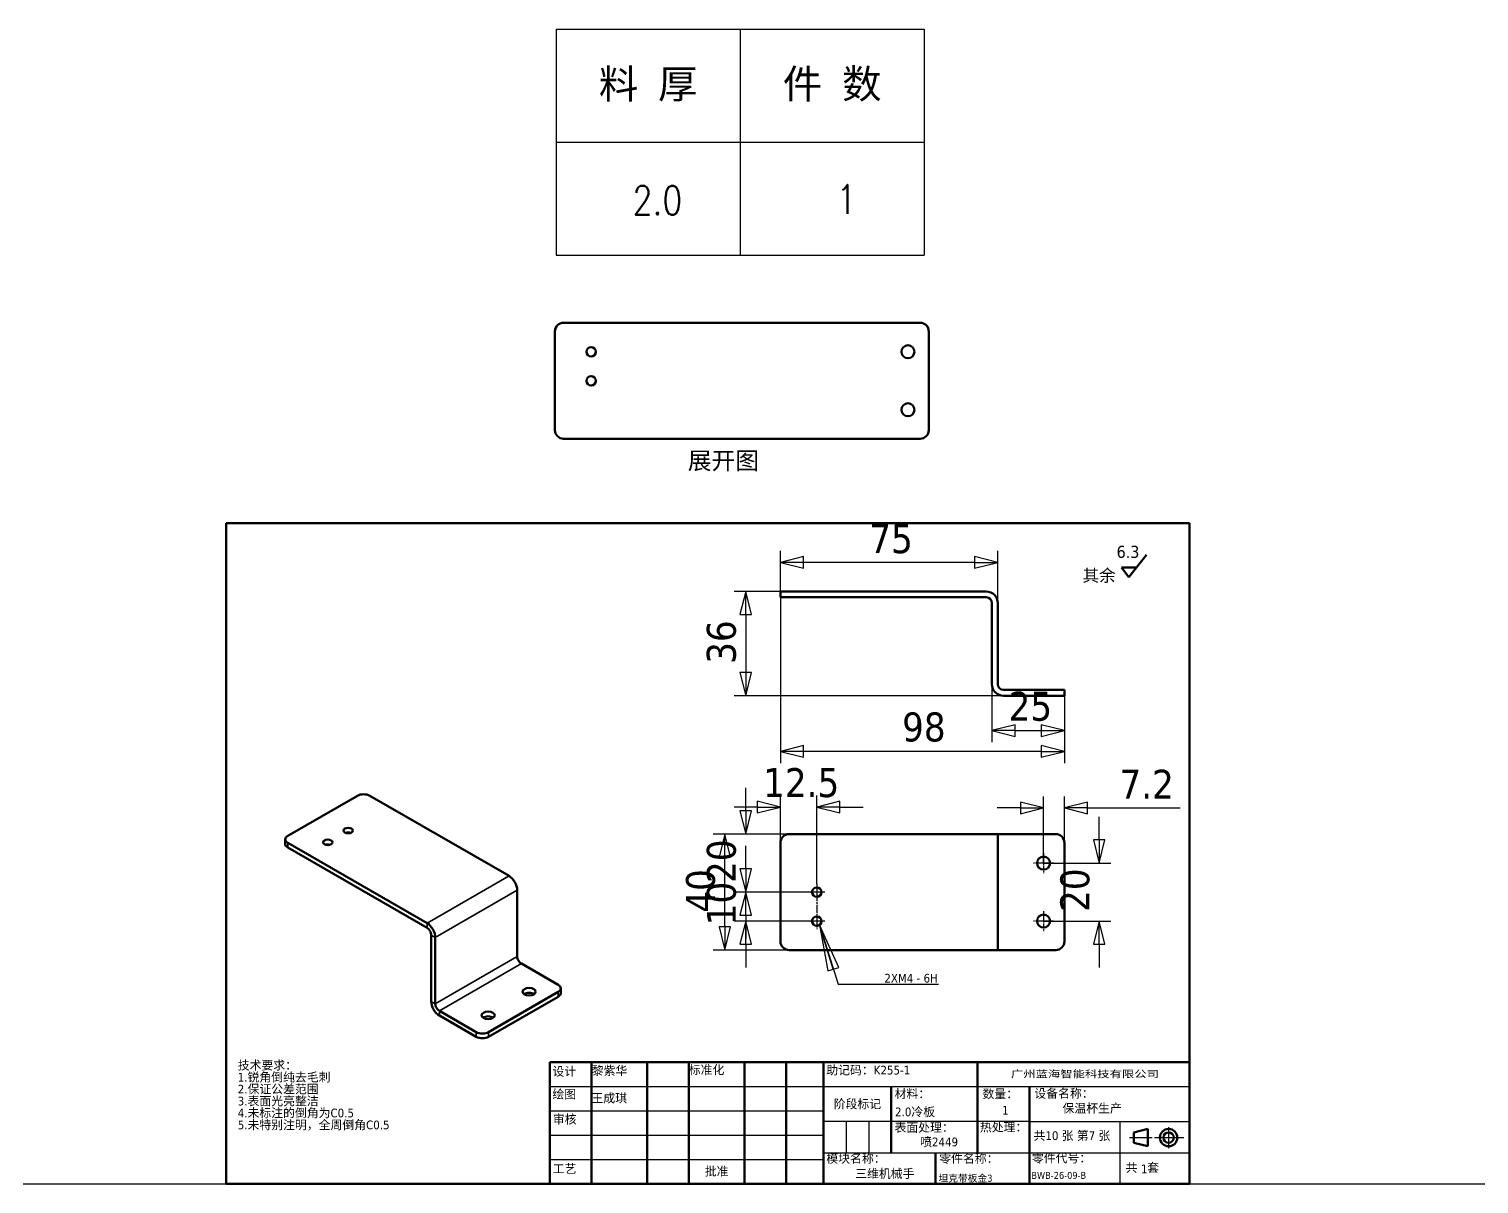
# Model space of a CAD drawing. Header units: millimetres. Extents: x 1472 to 285341, y -86221 to 5170.
# Drawn here: x 4668 to 5169, y 1332 to 1731 of the extents above; entities that cross this region are included whole.
import ezdxf
from ezdxf.enums import TextEntityAlignment as Align

# ---------------------------------------------------------------- set-up
doc = ezdxf.new("R2010")
doc.units = ezdxf.units.MM
doc.linetypes.add('CHAIN', pattern=[0.3543, 0.2362, -0.0295, 0.0591, -0.0295])
doc.layers.add('中心标记 (ISO)', color=1, linetype='Continuous', lineweight=25, true_color=0xff0000)
doc.layers.add('尺寸 (ISO)', color=5, linetype='Continuous', lineweight=25, true_color=0x0000ff)
for name, color, linetype, lineweight in [('可见 (ISO)', 7, 'Continuous', 50), ('可见窄的 (ISO)', 7, 'Continuous', 35), ('图框 (ISO)', 7, 'Continuous', 70), ('标题 (ISO)', 7, 'Continuous', 50), ('符号 (ISO)', 7, 'Continuous', 25)]:
    doc.layers.add(name, color=color, linetype=linetype, lineweight=lineweight)
doc.styles.add('DIM', font='romans.shx', dxfattribs={"width": 0.8, "bigfont": 'bigfont.shx'})
doc.styles.get("Standard").update_dxf_attribs({"font": 'arial.ttf'})
doc.styles.add('文本样式19', font='tahoma.ttf')
doc.styles.add('文本样式91', font='tahoma.ttf')
doc.styles.add('注释文本 (ISO)', font='tahoma.ttf')
doc.dimstyles.new('默认 (GB)', dxfattribs={"dimscale": 4, "dimtxt": 2.5, "dimasz": 2, "dimexe": 1, "dimexo": 0, "dimgap": 0.75, "dimtad": 1, "dimtoh": 1, "dimrnd": 1e-08, "dimdsep": 46, "dimtxsty": '注释文本 (ISO)', "dimblk": 'Filled-1', "dimcen": 0.09, "dimdle": 10, "dimclrd": 256, "dimclre": 256, "dimclrt": 256, "dimaunit": 1, "dimazin": 2, "dimtfac": 0.8, "dimtdec": 3, "dimtmove": 0, "dimatfit": 3, "dimldrblk": 'Filled-2', "dimfxl": 0, "dimtolj": 1, "dimtzin": 0, "dimlwd": -1, "dimlwe": -1, "dimarcsym": 0})
doc.dimstyles.new('默认 (GB)$7', dxfattribs={"dimscale": 4, "dimtxt": 2.5, "dimasz": 4, "dimexe": 1, "dimexo": 0, "dimgap": 0.75, "dimtad": 1, "dimtoh": 1, "dimrnd": 1e-08, "dimdsep": 46, "dimtxsty": '注释文本 (ISO)', "dimblk": 'Filled-1', "dimcen": 0.09, "dimdle": 10, "dimclrd": 256, "dimclre": 256, "dimclrt": 256, "dimaunit": 1, "dimazin": 2, "dimtfac": 0.8, "dimtdec": 3, "dimtmove": 0, "dimatfit": 3, "dimldrblk": 'Filled-2', "dimfxl": 0, "dimtolj": 1, "dimtzin": 0, "dimlwd": -1, "dimlwe": -1, "dimarcsym": 0})

# ---------------------------------------------------------------- blocks, each defined once
blk = doc.blocks.new('图框 A3-A4')
at = {"layer": '图框 (ISO)'}
for p, q in [((287, 200), (10, 200)), ((10, 200), (10, 10)), ((287, 10), (287, 200)), ((10, 10), (287, 10))]:
    blk.add_line(p, q, dxfattribs=at)
blk = doc.blocks.new('标题栏 GB1')
at = {"layer": '标题 (ISO)'}
for p, q in [((361.15, 211.7), (366.21, 218.12)), ((361.15, 211.7), (359.01, 214.46)), ((359.01, 214.46), (363.33, 214.46)), ((194.57, 65.23), (194.57, 72.23)), ((194.57, 72.23), (378.57, 72.23)), ((206.57, 65.23), (206.57, 72.23)), ((222.57, 65.23), (222.57, 72.23)), ((234.57, 65.23), (234.57, 72.23)), ((250.57, 65.23), (250.57, 72.23)), ((262.57, 65.23), (262.57, 72.23)), ((273.31, 65.23), (273.31, 72.23)), ((317.57, 65.23), (317.57, 72.23)), ((378.57, 72.23), (378.57, 65.23)), ((194.57, 37.23), (194.57, 65.23)), ((206.57, 37.23), (206.57, 65.23)), ((222.57, 44.23), (222.57, 65.23)), ((234.57, 37.23), (234.57, 65.23)), ((250.57, 37.23), (250.57, 65.23)), ((262.57, 37.23), (262.57, 65.23)), ((273.31, 65.23), (273.31, 37.23)), ((317.57, 55.23), (317.57, 65.23)), ((378.57, 65.23), (378.57, 37.23)), ((317.57, 55.23), (317.57, 46.23)), ((366.57, 53.06), (362.57, 52.06)), ((362.57, 52.06), (362.57, 49.06)), ((366.57, 48.06), (366.57, 53.06)), ((305.57, 46.23), (305.57, 37.23)), ((362.57, 49.06), (366.57, 48.06)), ((222.57, 44.23), (222.57, 37.23)), ((378.57, 37.23), (194.57, 37.23))]:
    blk.add_line(p, q, dxfattribs=at)
at = {"layer": '标题 (ISO)', "lineweight": 25}
for p, q in [((194.57, 65.23), (273.31, 65.23)), ((273.31, 65.23), (378.57, 65.23)), ((194.57, 58.23), (273.31, 58.23)), ((332.57, 55.23), (273.31, 55.23)), ((279.81, 55.23), (279.81, 46.23)), ((286.31, 55.23), (286.31, 46.23)), ((332.57, 55.23), (378.57, 55.23)), ((358.57, 55.23), (358.57, 46.23)), ((194.57, 51.23), (273.31, 51.23)), ((361.32, 50.56), (367.88, 50.56)), ((368.55, 50.56), (370.07, 50.56)), ((370.07, 50.56), (376.97, 50.56)), ((372.58, 53.56), (372.58, 47.56)), ((273.31, 46.23), (378.57, 46.23)), ((358.57, 46.23), (358.57, 37.23)), ((194.57, 44.23), (273.31, 44.23))]:
    blk.add_line(p, q, dxfattribs=at)
at = {"layer": '标题 (ISO)', "lineweight": 50}
for p, q in [((292.81, 65.23), (292.81, 46.23)), ((332.57, 65.23), (332.57, 37.23))]:
    blk.add_line(p, q, dxfattribs=at)
at = {"layer": '标题 (ISO)'}
for radius in [2.5, 1.5]:
    blk.add_circle((372.57, 50.56), radius, dxfattribs=at)
at = {"layer": '标题 (ISO)', "style": '注释文本 (ISO)'}
blk.add_text('阶段标记', height=2.5, dxfattribs=at).set_placement((283.06, 60.23), align=Align.MIDDLE_CENTER)
for s, insert, char_height, attachment_point in [('\\fTahoma|b0|i0;\\H3.5000;6.3', (357.6, 220.71), 3.5, 1), ('\\fTahoma|b0|i0;\\H3.5000;其余', (347.8, 213.91), 3.5, 1), ('\\fTahoma|b0|i0;设计', (195.38, 70.83), 2.5, 1), ('\\f仿宋|b0|i0;\\H2.5000;黎紫华', (206.66, 71.05), 2.5, 1), ('\\fTahoma|b0|i0;标准化', (234.57, 71.28), 2.5, 1), ('助记码：K255-1', (274.11, 71.21), 2.5, 1), ('\\fTahoma|b0|i0;\\W1.30;\\H2.0000;广州\\fArial|b0|i0;\\W1.30;\\H2.0000;蓝海\\fTahoma|b0|i0;\\W1.30;\\H2.0000;智能科技有限公司', (348.5, 68.73), 2, 5), ('\\fTahoma|b0|i0;绘图', (195.35, 64.28), 2.5, 1), ('\\fTahoma|b0|i0;材料：', (293.76, 64.39), 2.5, 1), ('\\fTahoma|b0|i0;数量：', (319.04, 64.37), 2.5, 1), ('\\fTahoma|b0|i0;设备名称：', (333.96, 64.5), 2.5, 1), ('保温杯生产', (342.05, 60.22), 2.5, 1), ('\\fTahoma|b0|i0;审核', (195.48, 57.07), 2.5, 1), ('\\fTahoma|b0|i0;热处理：', (318.29, 54.82), 2.5, 1), ('\\fTahoma|b0|i0;模块名称：', (274.14, 45.81), 2.5, 1), ('\\fTahoma|b0|i0;零件名称：', (306.59, 45.8), 2.5, 1), ('\\fTahoma|b0|i0;零件代号：', (333.25, 45.9), 2.5, 1), ('\\fTahoma|b0|i0;批准', (242.57, 40.73), 2.5, 5), ('三维机械手', (282.42, 41.45), 2.5, 1), ('1', (364.63, 42.81), 2.5, 1)]:
    blk.add_mtext(s, dxfattribs=dict(at, insert=insert, char_height=char_height, attachment_point=attachment_point))
at = {"layer": '标题 (ISO)', "insert": (104.85, 72.61), "char_height": 2.5, "attachment_point": 1, "line_spacing_factor": 0.823237, "style": '注释文本 (ISO)'}
blk.add_mtext('\\fTahoma|b0|i0;技术要求：\\P1.锐角倒纯去毛刺\\P2.保证公差范围\\P3.表面光亮整洁\\P4.未标注的倒角为C0.5\\P5.未特别注明，全周倒角C0.5\\P', dxfattribs=at)
at = {"layer": '标题 (ISO)', "char_height": 2.5, "attachment_point": 1, "style": '注释文本 (ISO)'}
for s, insert, width in [('\\f仿宋|b0|i0;\\H2.5000;王成琪', (206.57, 63.16), 11.2281), ('\\fTahoma|b0|i0;表面处理：', (293.74, 54.71), 17.19), ('\\fTahoma|b0|i0;工艺', (195.45, 42.85), 6.876), ('\\fTahoma|b0|i0;  共   套', (358.32, 43.18), 17.7919)]:
    blk.add_mtext(s, dxfattribs=dict(at, insert=insert, width=width))
at = {"layer": '标题 (ISO)', "insert": (333.72, 52.37), "char_height": 2.5, "width": 27.2374, "attachment_point": 1, "line_spacing_factor": 0.987884, "style": '注释文本 (ISO)'}
blk.add_mtext('共10 张 第7 张', dxfattribs=at)
at = {"layer": '标题 (ISO)'}
for tag, p, height, style in [('材料_001', (293.5, 56.7), 2.5, '注释文本 (ISO)'), ('零件代号_001', (306.4, 37.87), 2, '文本样式91'), ('描述_001', (333.1, 38.7), 2, '文本样式91')]:
    blk.add_attdef(tag, p, '', height=height, dxfattribs=dict(at, style=style))
at = {"layer": '标题 (ISO)', "style": '文本样式91'}
blk.add_attdef('热处理', text='', height=2, dxfattribs=at).set_placement((318.2, 50.63), align=Align.TOP_LEFT)
at = {"layer": '标题 (ISO)', "style": '文本样式19'}
for tag, p in [('工程核准人', (256.57, 40.73)), ('工程批准日期', (267.94, 40.73))]:
    blk.add_attdef(tag, text='', height=1, dxfattribs=at).set_placement(p, align=Align.MIDDLE_CENTER)
blk = doc.blocks.new('Filled-1')
at = {"color": 0}
for p, q in [((0, 0), (-1, 0.25)), ((-1, 0.25), (-1, -0.25)), ((-1, 0), (0, 0)), ((-1, -0.25), (0, 0))]:
    blk.add_line(p, q, dxfattribs=at)
at = {"color": 0, "flags": 128}
blk.add_lwpolyline([(-1, -0.25), (0, 0), (-1, 0.25), (-1, -0.25)], dxfattribs=at)
at = {"color": 0}
blk.add_solid([(-1, -0.25), (0, 0), (-1, 0.25), (-1, -0.25)], dxfattribs=at)
blk = doc.blocks.new('*D69')
at = {"layer": 'Defpoints', "color": 0, "transparency": 16777216}
for p in [(4908.4, 1452.92), (4930.6, 1452.92), (4930.6, 1412.92)]:
    blk.add_point(p, dxfattribs=at)
at = {"layer": '尺寸 (ISO)', "transparency": 16777216}
for p, q in [((4930.6, 1452.92), (4904.4, 1452.92)), ((4908.4, 1420.92), (4908.4, 1444.92)), ((4930.6, 1412.92), (4904.4, 1412.92))]:
    blk.add_line(p, q, dxfattribs=at)
at = {"layer": '尺寸 (ISO)', "transparency": 16777216, "xscale": 8, "yscale": 8, "zscale": 8}
for p, rotation in [((4908.4, 1452.92), 90), ((4908.4, 1412.92), 270)]:
    blk.add_blockref('Filled-1', p, dxfattribs=dict(at, rotation=rotation))
at = {"layer": '尺寸 (ISO)', "transparency": 16777216, "insert": (4894.99, 1425.81), "char_height": 10, "attachment_point": 1, "rotation": 90, "style": '注释文本 (ISO)'}
blk.add_mtext('\\A1;40', dxfattribs=at)
blk = doc.blocks.new('Filled-2')
at = {"color": 0}
for p, q in [((0, 0), (-1, 0.125)), ((-1, 0.125), (-1, -0.125)), ((-1, 0), (0, 0)), ((-1, -0.125), (0, 0))]:
    blk.add_line(p, q, dxfattribs=at)
at = {"color": 0, "flags": 128}
blk.add_lwpolyline([(-1, -0.125), (0, 0), (-1, 0.125), (-1, -0.125)], dxfattribs=at)
at = {"color": 0}
blk.add_solid([(-1, -0.125), (0, 0), (-1, 0.125), (-1, -0.125)], dxfattribs=at)
blk = doc.blocks.new('*D70')
at = {"layer": 'Defpoints', "color": 0, "transparency": 16777216}
for p in [(4927.6, 1534.63), (5025.6, 1500.63), (4927.6, 1481.43)]:
    blk.add_point(p, dxfattribs=at)
at = {"layer": '尺寸 (ISO)', "transparency": 16777216}
for p, q in [((4927.6, 1534.63), (4927.6, 1477.43)), ((5025.6, 1500.63), (5025.6, 1477.43)), ((5017.6, 1481.43), (4935.6, 1481.43))]:
    blk.add_line(p, q, dxfattribs=at)
at = {"layer": '尺寸 (ISO)', "transparency": 16777216, "xscale": 8, "yscale": 8, "zscale": 8, "rotation": 180}
blk.add_blockref('Filled-1', (4927.6, 1481.43), dxfattribs=at)
at = {"layer": '尺寸 (ISO)', "transparency": 16777216, "xscale": 8, "yscale": 8, "zscale": 8}
blk.add_blockref('Filled-1', (5025.6, 1481.43), dxfattribs=at)
at = {"layer": '尺寸 (ISO)', "transparency": 16777216, "insert": (4969.58, 1494.88), "char_height": 10, "attachment_point": 1, "style": '注释文本 (ISO)'}
blk.add_mtext('\\A1;98', dxfattribs=at)
blk = doc.blocks.new('*D71')
at = {"layer": 'Defpoints', "color": 0, "transparency": 16777216}
for p in [(4930.6, 1536.63), (4915.6, 1500.63), (5004.6, 1500.63)]:
    blk.add_point(p, dxfattribs=at)
at = {"layer": '尺寸 (ISO)', "transparency": 16777216}
for p, q in [((4930.6, 1536.63), (4911.6, 1536.63)), ((4915.6, 1528.63), (4915.6, 1508.63)), ((5004.6, 1500.63), (4911.6, 1500.63))]:
    blk.add_line(p, q, dxfattribs=at)
at = {"layer": '尺寸 (ISO)', "transparency": 16777216, "xscale": 8, "yscale": 8, "zscale": 8}
for p, rotation in [((4915.6, 1536.63), 90), ((4915.6, 1500.63), 270)]:
    blk.add_blockref('Filled-1', p, dxfattribs=dict(at, rotation=rotation))
at = {"layer": '尺寸 (ISO)', "transparency": 16777216, "insert": (4902.18, 1511.66), "char_height": 10, "attachment_point": 1, "rotation": 90, "style": '注释文本 (ISO)'}
blk.add_mtext('\\A1;36', dxfattribs=at)
blk = doc.blocks.new('*D72')
at = {"layer": 'Defpoints', "color": 0, "transparency": 16777216}
for p in [(4927.6, 1462.26), (4927.6, 1449.92), (4940.1, 1435.74)]:
    blk.add_point(p, dxfattribs=at)
at = {"layer": '尺寸 (ISO)', "transparency": 16777216}
for p, q in [((4927.6, 1449.92), (4927.6, 1466.26)), ((4940.1, 1435.74), (4940.1, 1466.26)), ((4919.6, 1462.26), (4911.6, 1462.26)), ((4948.1, 1462.26), (4956.1, 1462.26))]:
    blk.add_line(p, q, dxfattribs=at)
at = {"layer": '尺寸 (ISO)', "transparency": 16777216, "xscale": 8, "yscale": 8, "zscale": 8}
blk.add_blockref('Filled-1', (4927.6, 1462.26), dxfattribs=at)
at = {"layer": '尺寸 (ISO)', "transparency": 16777216, "xscale": 8, "yscale": 8, "zscale": 8, "rotation": 180}
blk.add_blockref('Filled-1', (4940.1, 1462.26), dxfattribs=at)
at = {"layer": '尺寸 (ISO)', "transparency": 16777216, "insert": (4921.62, 1475.68), "char_height": 10, "attachment_point": 1, "style": '注释文本 (ISO)'}
blk.add_mtext('\\A1;12.5', dxfattribs=at)
blk = doc.blocks.new('*D73')
at = {"layer": 'Defpoints', "color": 0, "transparency": 16777216}
for p in [(4915.6, 1452.92), (4930.6, 1452.92), (4940.1, 1432.92)]:
    blk.add_point(p, dxfattribs=at)
at = {"layer": '尺寸 (ISO)', "transparency": 16777216}
for p, q in [((4915.6, 1460.92), (4915.6, 1468.92)), ((4930.6, 1452.92), (4911.6, 1452.92)), ((4940.1, 1432.92), (4911.6, 1432.92)), ((4915.6, 1424.92), (4915.6, 1416.92))]:
    blk.add_line(p, q, dxfattribs=at)
at = {"layer": '尺寸 (ISO)', "transparency": 16777216, "xscale": 8, "yscale": 8, "zscale": 8}
for p, rotation in [((4915.6, 1452.92), 270), ((4915.6, 1432.92), 90)]:
    blk.add_blockref('Filled-1', p, dxfattribs=dict(at, rotation=rotation))
at = {"layer": '尺寸 (ISO)', "transparency": 16777216, "insert": (4902.18, 1436.06), "char_height": 10, "attachment_point": 1, "rotation": 90, "style": '注释文本 (ISO)'}
blk.add_mtext('\\A1;20', dxfattribs=at)
blk = doc.blocks.new('*D76')
at = {"layer": 'Defpoints', "color": 0, "transparency": 16777216}
for p in [(4940.1, 1432.92), (4915.6, 1422.92), (4940.1, 1422.92)]:
    blk.add_point(p, dxfattribs=at)
at = {"layer": '尺寸 (ISO)', "transparency": 16777216}
for p, q in [((4915.6, 1440.92), (4915.6, 1448.92)), ((4940.1, 1432.92), (4911.6, 1432.92)), ((4940.1, 1422.92), (4911.6, 1422.92)), ((4915.6, 1414.92), (4915.6, 1406.92))]:
    blk.add_line(p, q, dxfattribs=at)
at = {"layer": '尺寸 (ISO)', "transparency": 16777216, "xscale": 8, "yscale": 8, "zscale": 8}
for p, rotation in [((4915.6, 1432.92), 270), ((4915.6, 1422.92), 90)]:
    blk.add_blockref('Filled-1', p, dxfattribs=dict(at, rotation=rotation))
at = {"layer": '尺寸 (ISO)', "transparency": 16777216, "insert": (4902.19, 1421.45), "char_height": 10, "attachment_point": 1, "rotation": 90, "style": '注释文本 (ISO)'}
blk.add_mtext('\\A1;10', dxfattribs=at)
blk = doc.blocks.new('*D77')
at = {"layer": 'Defpoints', "color": 0, "transparency": 16777216}
for p in [(4927.6, 1546.63), (4927.6, 1536.63), (5002.6, 1532.63)]:
    blk.add_point(p, dxfattribs=at)
at = {"layer": '尺寸 (ISO)', "transparency": 16777216}
for p, q in [((4927.6, 1536.63), (4927.6, 1550.63)), ((4994.6, 1546.63), (4935.6, 1546.63)), ((5002.6, 1532.63), (5002.6, 1550.63))]:
    blk.add_line(p, q, dxfattribs=at)
at = {"layer": '尺寸 (ISO)', "transparency": 16777216, "xscale": 8, "yscale": 8, "zscale": 8, "rotation": 180}
blk.add_blockref('Filled-1', (4927.6, 1546.63), dxfattribs=at)
at = {"layer": '尺寸 (ISO)', "transparency": 16777216, "xscale": 8, "yscale": 8, "zscale": 8}
blk.add_blockref('Filled-1', (5002.6, 1546.63), dxfattribs=at)
at = {"layer": '尺寸 (ISO)', "transparency": 16777216, "insert": (4958.27, 1559.84), "char_height": 10, "attachment_point": 1, "style": '注释文本 (ISO)'}
blk.add_mtext('\\A1;75', dxfattribs=at)
blk = doc.blocks.new('*D78')
at = {"layer": 'Defpoints', "color": 0, "transparency": 16777216}
for p in [(5000.6, 1504.63), (5025.6, 1500.63), (5025.6, 1488.63)]:
    blk.add_point(p, dxfattribs=at)
at = {"layer": '尺寸 (ISO)', "transparency": 16777216}
for p, q in [((5000.6, 1504.63), (5000.6, 1484.63)), ((5025.6, 1500.63), (5025.6, 1484.63)), ((5008.6, 1488.63), (5017.6, 1488.63))]:
    blk.add_line(p, q, dxfattribs=at)
at = {"layer": '尺寸 (ISO)', "transparency": 16777216, "xscale": 8, "yscale": 8, "zscale": 8, "rotation": 180}
blk.add_blockref('Filled-1', (5000.6, 1488.63), dxfattribs=at)
at = {"layer": '尺寸 (ISO)', "transparency": 16777216, "xscale": 8, "yscale": 8, "zscale": 8}
blk.add_blockref('Filled-1', (5025.6, 1488.63), dxfattribs=at)
at = {"layer": '尺寸 (ISO)', "transparency": 16777216, "insert": (5006.33, 1502.04), "char_height": 10, "attachment_point": 1, "style": '注释文本 (ISO)'}
blk.add_mtext('\\A1;25', dxfattribs=at)
blk = doc.blocks.new('*D79')
at = {"layer": 'Defpoints', "color": 0, "transparency": 16777216}
for p in [(5018.4, 1442.92), (5018.4, 1422.92), (5037.6, 1422.92)]:
    blk.add_point(p, dxfattribs=at)
at = {"layer": '尺寸 (ISO)', "transparency": 16777216}
for p, q in [((5037.6, 1450.92), (5037.6, 1458.92)), ((5018.4, 1442.92), (5041.6, 1442.92)), ((5018.4, 1422.92), (5041.6, 1422.92)), ((5037.6, 1414.92), (5037.6, 1406.92))]:
    blk.add_line(p, q, dxfattribs=at)
at = {"layer": '尺寸 (ISO)', "transparency": 16777216, "xscale": 8, "yscale": 8, "zscale": 8}
for p, rotation in [((5037.6, 1442.92), 270), ((5037.6, 1422.92), 90)]:
    blk.add_blockref('Filled-1', p, dxfattribs=dict(at, rotation=rotation))
at = {"layer": '尺寸 (ISO)', "transparency": 16777216, "insert": (5024.18, 1426.06), "char_height": 10, "attachment_point": 1, "rotation": 90, "style": '注释文本 (ISO)'}
blk.add_mtext('\\A1;20', dxfattribs=at)
blk = doc.blocks.new('*D80')
at = {"layer": 'Defpoints', "color": 0, "transparency": 16777216}
for p in [(5018.4, 1461.92), (5025.6, 1449.92), (5018.4, 1442.92)]:
    blk.add_point(p, dxfattribs=at)
at = {"layer": '尺寸 (ISO)', "transparency": 16777216}
for p, q in [((5010.4, 1461.92), (5002.4, 1461.92)), ((5018.4, 1442.92), (5018.4, 1465.92)), ((5025.6, 1449.92), (5025.6, 1465.92)), ((5033.6, 1461.92), (5065.51, 1461.92))]:
    blk.add_line(p, q, dxfattribs=at)
at = {"layer": '尺寸 (ISO)', "transparency": 16777216, "xscale": 8, "yscale": 8, "zscale": 8}
blk.add_blockref('Filled-1', (5018.4, 1461.92), dxfattribs=at)
at = {"layer": '尺寸 (ISO)', "transparency": 16777216, "xscale": 8, "yscale": 8, "zscale": 8, "rotation": 180}
blk.add_blockref('Filled-1', (5025.6, 1461.92), dxfattribs=at)
at = {"layer": '尺寸 (ISO)', "transparency": 16777216, "insert": (5044.6, 1475.13), "char_height": 10, "attachment_point": 1, "style": '注释文本 (ISO)'}
blk.add_mtext('\\A1;7.2', dxfattribs=at)
blk = doc.blocks.new('*T31')
at = {"color": 0, "linetype": 'ByBlock', "lineweight": -2, "transparency": 16777216}
for p, q in [((0, 0), (127, 0)), ((0, 0), (0, -78)), ((63.5, 0), (63.5, -78)), ((127, 0), (127, -78)), ((0, -39), (127, -39)), ((0, -78), (127, -78))]:
    blk.add_line(p, q, dxfattribs=at)
at = {"color": 0, "transparency": 16777216, "char_height": 10, "width": 60.5, "attachment_point": 5}
for s, insert in [('{\\fSimSun|b0|i0|c134|p2;料 厚}', (31.75, -19.5)), ('{\\fSimSun|b0|i0|c134|p2;件 数}', (95.25, -19.5))]:
    blk.add_mtext(s, dxfattribs=dict(at, insert=insert))
blk = doc.blocks.new('拆图参数')
blk.add_blockref('*T31', (-63.5, 78))
at = {"style": 'DIM', "width": 0.8}
blk.add_attdef('6', text='', height=10, dxfattribs=at).set_placement((-37.13, 18.91), align=Align.MIDDLE_LEFT)
blk.add_attdef('1', text='', height=10, dxfattribs=at).set_placement((36.65, 19.27), align=Align.MIDDLE_CENTER)

msp = doc.modelspace()

# ---------------------------------------------------------------- linework, layer by layer
msp.add_line((2580.4943, 1332.2076), (59870.06257, 1332.2076))
at = {"layer": '中心标记 (ISO)', "linetype": 'CHAIN', "ltscale": 6.389343}
for p, q in [((5018.39833, 1446.3704), (5018.39833, 1439.4704)), ((5021.84833, 1442.9204), (5014.94833, 1442.9204)), ((5018.39833, 1426.3704), (5018.39833, 1419.4704)), ((5021.84833, 1422.9204), (5014.94833, 1422.9204))]:
    msp.add_line(p, q, dxfattribs=at)
at = {"layer": '中心标记 (ISO)', "linetype": 'CHAIN', "ltscale": 5.224427}
for p, q in [((4942.91933, 1432.9204), (4937.27733, 1432.9204)), ((4940.09833, 1435.7414), (4940.09833, 1430.0994)), ((4942.91933, 1422.9204), (4937.27733, 1422.9204))]:
    msp.add_line(p, q, dxfattribs=at)
at = {"layer": '中心标记 (ISO)', "linetype": 'CHAIN', "ltscale": 11.530047}
msp.add_line((4940.09833, 1432.55088), (4940.09833, 1420.0994), dxfattribs=at)
at = {"layer": '可见 (ISO)'}
for p, q in [((4852.7518, 1629.31458), (4975.79959, 1629.31458)), ((4849.7518, 1626.31458), (4849.7518, 1592.31458)), ((4978.79959, 1626.31458), (4978.79959, 1592.31458)), ((4975.79959, 1589.31458), (4852.7518, 1589.31458)), ((4927.59833, 1536.62791), (4930.59833, 1536.62791)), ((4927.59833, 1536.62791), (4927.59833, 1534.62791)), ((4998.59833, 1536.62791), (4930.59833, 1536.62791)), ((4930.59833, 1534.62791), (4927.59833, 1534.62791)), ((4998.59833, 1534.62791), (4930.59833, 1534.62791)), ((5000.59833, 1532.62791), (5000.59833, 1504.62791)), ((5002.59833, 1532.62791), (5002.59833, 1504.62791)), ((5022.59833, 1502.62791), (5004.59833, 1502.62791)), ((5022.59833, 1502.62791), (5025.59833, 1502.62791)), ((5025.59833, 1500.62791), (5025.59833, 1502.62791)), ((5004.59833, 1500.62791), (5022.59833, 1500.62791)), ((5025.59833, 1500.62791), (5022.59833, 1500.62791)), ((4757.56472, 1452.31444), (4781.60635, 1466.15909)), ((4785.84899, 1466.15909), (4833.93225, 1438.46979)), ((4930.59833, 1452.9204), (4998.59833, 1452.9204)), ((5002.59833, 1452.9204), (4998.59833, 1452.9204)), ((5004.59833, 1452.9204), (5002.59833, 1452.9204)), ((5002.59833, 1452.9204), (5002.59833, 1412.9204)), ((5022.59833, 1452.9204), (5004.59833, 1452.9204)), ((4756.68604, 1449.45776), (4756.68604, 1451.09285)), ((4805.64798, 1422.18196), (4757.56472, 1449.87127)), ((4805.64798, 1420.54686), (4757.56472, 1448.23617)), ((4927.59833, 1415.9204), (4927.59833, 1449.9204)), ((5025.59833, 1415.9204), (5025.59833, 1449.9204)), ((4836.76068, 1433.57081), (4836.76068, 1410.67949)), ((4807.06219, 1418.09738), (4807.06219, 1395.20606)), ((4808.47641, 1417.28299), (4808.47641, 1394.39167)), ((4998.59833, 1412.9204), (4930.59833, 1412.9204)), ((5002.59833, 1412.9204), (4998.59833, 1412.9204)), ((5004.59833, 1412.9204), (5002.59833, 1412.9204)), ((5022.59833, 1412.9204), (5004.59833, 1412.9204)), ((4850.90281, 1400.90049), (4838.17489, 1408.23001)), ((4826.86118, 1384.61266), (4850.90281, 1398.45731)), ((4826.86118, 1382.97756), (4850.90281, 1396.82222)), ((4851.78149, 1399.6789), (4851.78149, 1398.04381)), ((4822.61854, 1384.61266), (4809.89062, 1391.94218)), ((4809.89062, 1390.30709), (4822.61854, 1382.97756))]:
    msp.add_line(p, q, dxfattribs=at)
for centre, radius in [((4971.59959, 1619.31458), 2.25), ((4862.2518, 1619.31458), 1.621), ((4862.2518, 1609.31458), 1.621), ((4971.59959, 1599.31458), 2.25), ((5018.39833, 1442.9204), 2.25), ((4940.09833, 1432.9204), 1.621), ((4940.09833, 1422.9204), 1.621), ((5018.39833, 1422.9204), 2.25)]:
    msp.add_circle(centre, radius, dxfattribs=at)
for centre, radius, start, end in [((4852.7518, 1626.31458), 3, 90, 180), ((4975.79959, 1626.31458), 3, 0, 90), ((4852.7518, 1592.31458), 3, 180, 270), ((4975.79959, 1592.31458), 3, 270, 0), ((4998.59833, 1532.62791), 4, 0, 90), ((4998.59833, 1532.62791), 2, 0, 90), ((5004.59833, 1504.62791), 4, 180, 270), ((5004.59833, 1504.62791), 2, 180, 270), ((4930.59833, 1449.9204), 3, 90, 180), ((5022.59833, 1449.9204), 3, 0, 90), ((4930.59833, 1415.9204), 3, 180, 270), ((5022.59833, 1415.9204), 3, 270, 0)]:
    msp.add_arc(centre, radius, start, end, dxfattribs=at)
for centre, major_axis, ratio, start_param, end_param in [((4783.72767, 1464.93751), (3, 0), 0.575861701, 0.785398163, 2.35619449), ((4759.68604, 1451.09285), (-3, 0), 0.575861701, 5.497787144, 7.068583471), ((4778.42437, 1452.51173), (-1.621, 0), 0.575861701, 4.208711179, 5.216066782), ((4759.68604, 1449.45776), (-3, 0), 0.575861701, 0, 0.785398163), ((4771.3533, 1448.43977), (-1.621, 0), 0.575861701, 4.208711179, 5.216066782), ((4833.93225, 1435.1996), (1.99613, -3.46633), 0.578093116, 0.787331872, 2.358128199), ((4805.64798, 1418.91177), (1.99613, -3.46633), 0.578093116, 0.787331872, 2.358128199), ((4805.64798, 1418.91177), (0.99806, -1.73317), 0.578093116, 0.787331872, 2.358128199), ((4838.17489, 1409.8651), (-0.99806, 1.73317), 0.578093116, 0.787331872, 2.358128199), ((4840.8619, 1396.90366), (-2.25, 0), 0.575861701, 3.824401854, 5.600376107), ((4848.78149, 1399.6789), (3, 0), 0.575861701, 5.497787144, 7.068583471), ((4848.78149, 1398.04381), (3, 0), 0.575861701, 5.497787144, 6.283185307), ((4809.89062, 1393.57727), (1.99613, -3.46633), 0.578093116, 3.928924525, 5.499720852), ((4809.89062, 1393.57727), (-0.99806, 1.73317), 0.578093116, 0.787331872, 2.358128199), ((4826.71976, 1388.75974), (-2.25, 0), 0.575861701, 3.824401854, 5.600376107), ((4824.73986, 1385.83425), (-3, 0), 0.575861701, 0.785398163, 2.35619449), ((4824.73986, 1384.19915), (3, 0), 0.575861701, 3.926990817, 5.497787144)]:
    msp.add_ellipse(centre, major_axis=major_axis, ratio=ratio, start_param=start_param, end_param=end_param, dxfattribs=at)
for centre, major_axis in [((4778.42437, 1454.14682), (1.621, 0)), ((4771.3533, 1450.07486), (1.621, 0)), ((4840.8619, 1398.53875), (2.25, 0)), ((4826.71976, 1390.39484), (2.25, 0))]:
    msp.add_ellipse(centre, major_axis=major_axis, ratio=0.575861701, dxfattribs=at)
at = {"layer": '可见窄的 (ISO)'}
for p, q in [((4757.56472, 1448.23617), (4757.56472, 1449.87127)), ((4805.64798, 1422.18196), (4833.93225, 1438.46979)), ((4836.76068, 1433.57081), (4808.47641, 1417.28299)), ((4805.64798, 1420.54686), (4805.64798, 1422.18196)), ((4808.47641, 1417.28299), (4807.06219, 1418.09738)), ((4808.47641, 1394.39167), (4836.76068, 1410.67949)), ((4838.17489, 1408.23001), (4809.89062, 1391.94218)), ((4850.90281, 1398.45731), (4850.90281, 1396.82222)), ((4807.06219, 1395.20606), (4808.47641, 1394.39167)), ((4809.89062, 1391.94218), (4809.89062, 1390.30709)), ((4822.61854, 1384.61266), (4822.61854, 1382.97756)), ((4826.86118, 1382.97756), (4826.86118, 1384.61266))]:
    msp.add_line(p, q, dxfattribs=at)

# ---------------------------------------------------------------- block references
msp.add_blockref('拆图参数', (4913.69957, 1652.65973)).add_auto_attribs({'1': '1', '6': '2.0'})
at = {"xscale": 1.2, "yscale": 1.2, "zscale": 1.2}
msp.add_blockref('图框 A3-A4', (4724.36008, 1320.2076), dxfattribs=at)
ref = msp.add_blockref('标题栏 GB1', (4614.47472, 1287.53736), dxfattribs=dict(xscale=1.2, yscale=1.2, zscale=1.2))
ref.add_attrib('零件代号_001', '坦克带板金3', (4982.15712, 1332.98658), dxfattribs={"layer": '标题 (ISO)', "height": 2.4, "style": '文本样式91'})
ref.add_attrib('描述_001', 'BWB-26-09-B', (5014.19476, 1333.97534), dxfattribs={"layer": '标题 (ISO)', "height": 2.4, "style": '文本样式91'})
ref.add_attrib('材料_001', '2.0冷板', (4967.14838, 1355.57744), dxfattribs={"layer": '标题 (ISO)', "height": 3, "style": '注释文本 (ISO)'})

# ---------------------------------------------------------------- texts
at = {"layer": '符号 (ISO)', "attachment_point": 1, "style": '注释文本 (ISO)'}
for s, insert, char_height, width in [('{\\fTahoma|b0|i0;\\H6.0000;展开图}', (4895.61053, 1584.76766), 6, 24.7536449), ('{喷2449}', (4975.79348, 1348.20561), 3, 13.1304703)]:
    msp.add_mtext(s, dxfattribs=dict(at, insert=insert, char_height=char_height, width=width))
at = {"layer": '符号 (ISO)', "insert": (4963.46471, 1401.64091), "char_height": 3, "width": 19.3807047, "attachment_point": 7, "line_spacing_factor": 0.4375, "style": '注释文本 (ISO)'}
msp.add_mtext('{2XM4 - 6H}', dxfattribs=at)
at = {"layer": '符号 (ISO)', "insert": (5004.07767, 1359.14364), "char_height": 3, "attachment_point": 1, "style": '注释文本 (ISO)'}
msp.add_mtext('{1}', dxfattribs=at)

# ---------------------------------------------------------------- dimensions: what is measured, and where the dimension line sits
at = {"layer": '尺寸 (ISO)'}
for base, p1, p2, angle, picture, middle in [((4927.59833, 1546.62791), (5002.59833, 1532.62791), (4927.59833, 1536.62791), 180, '*D77', (4965.08633, 1546.62791)), ((4915.59833, 1500.62791), (4930.59833, 1536.62791), (5004.59833, 1500.62791), 90, '*D71', (4915.59833, 1518.61591)), ((5025.59833, 1488.62791), (5000.59833, 1504.62791), (5025.59833, 1500.62791), 180, '*D78', (5013.11033, 1488.62791)), ((4915.59833, 1452.9204), (4940.09833, 1432.9204), (4930.59833, 1452.9204), 270, '*D73', (4915.59833, 1442.9204)), ((5037.59833, 1422.9204), (5018.39833, 1442.9204), (5018.39833, 1422.9204), 90, '*D79', (5037.59833, 1432.9204)), ((4908.39833, 1452.9204), (4930.59833, 1412.9204), (4930.59833, 1452.9204), 90, '*D69', (4908.39833, 1432.9084)), ((4915.59833, 1422.9204), (4940.09833, 1432.9204), (4940.09833, 1422.9204), 90, '*D76', (4915.59833, 1427.9204))]:
    dim = msp.add_linear_dim(base=base, p1=p1, p2=p2, angle=angle, dimstyle='默认 (GB)', override={"dimtoh": 0, "dimdec": 2, "dimtp": 0, "dimtm": 0, "dimtdec": 3, "dimtofl": 0, "dimatfit": 1}, dxfattribs=at)
    dim.commit()
    dim.dimension.update_dxf_attribs({"geometry": picture, "text_midpoint": middle, "dimtype": 160})
for base, p1, p2, override, picture, middle in [((4927.59833, 1481.42791), (5025.59833, 1500.62791), (4927.59833, 1534.62791), {"dimtoh": 0, "dimdec": 2, "dimtp": 0, "dimtm": 0, "dimtdec": 3, "dimtofl": 0, "dimatfit": 1}, '*D70', (4976.61033, 1481.42791)), ((4927.59833, 1462.26117), (4940.09833, 1435.7414), (4927.59833, 1449.9204), {"dimtoh": 0, "dimdec": 2, "dimtp": 0, "dimtm": 0, "dimtdec": 3, "dimtofl": 0, "dimatfit": 1}, '*D72', (4933.84833, 1462.26117)), ((5018.39833, 1461.9204), (5025.59833, 1449.9204), (5018.39833, 1442.9204), {"dimtoh": 0, "dimdec": 2, "dimtp": 0, "dimtm": 0, "dimtdec": 3, "dimtofl": 0, "dimatfit": 2}, '*D80', (5053.554, 1461.9204))]:
    dim = msp.add_linear_dim(base=base, p1=p1, p2=p2, dimstyle='默认 (GB)', override=override, dxfattribs=at)
    dim.commit()
    dim.dimension.update_dxf_attribs({"geometry": picture, "text_midpoint": middle, "dimtype": 160})

# ---------------------------------------------------------------- leaders
at = {"layer": '符号 (ISO)', "annotation_type": 0, "has_hookline": 1, "hookline_direction": 0, "text_width": 18.67293}
msp.add_leader([(4941.04863, 1421.60718), (4947.46471, 1401.14091), (4963.46471, 1401.14091)], dimstyle='默认 (GB)$7', override={"dimgap": 0, "dimtad": 1}, dxfattribs=at)

doc.saveas('drawing.dxf')
